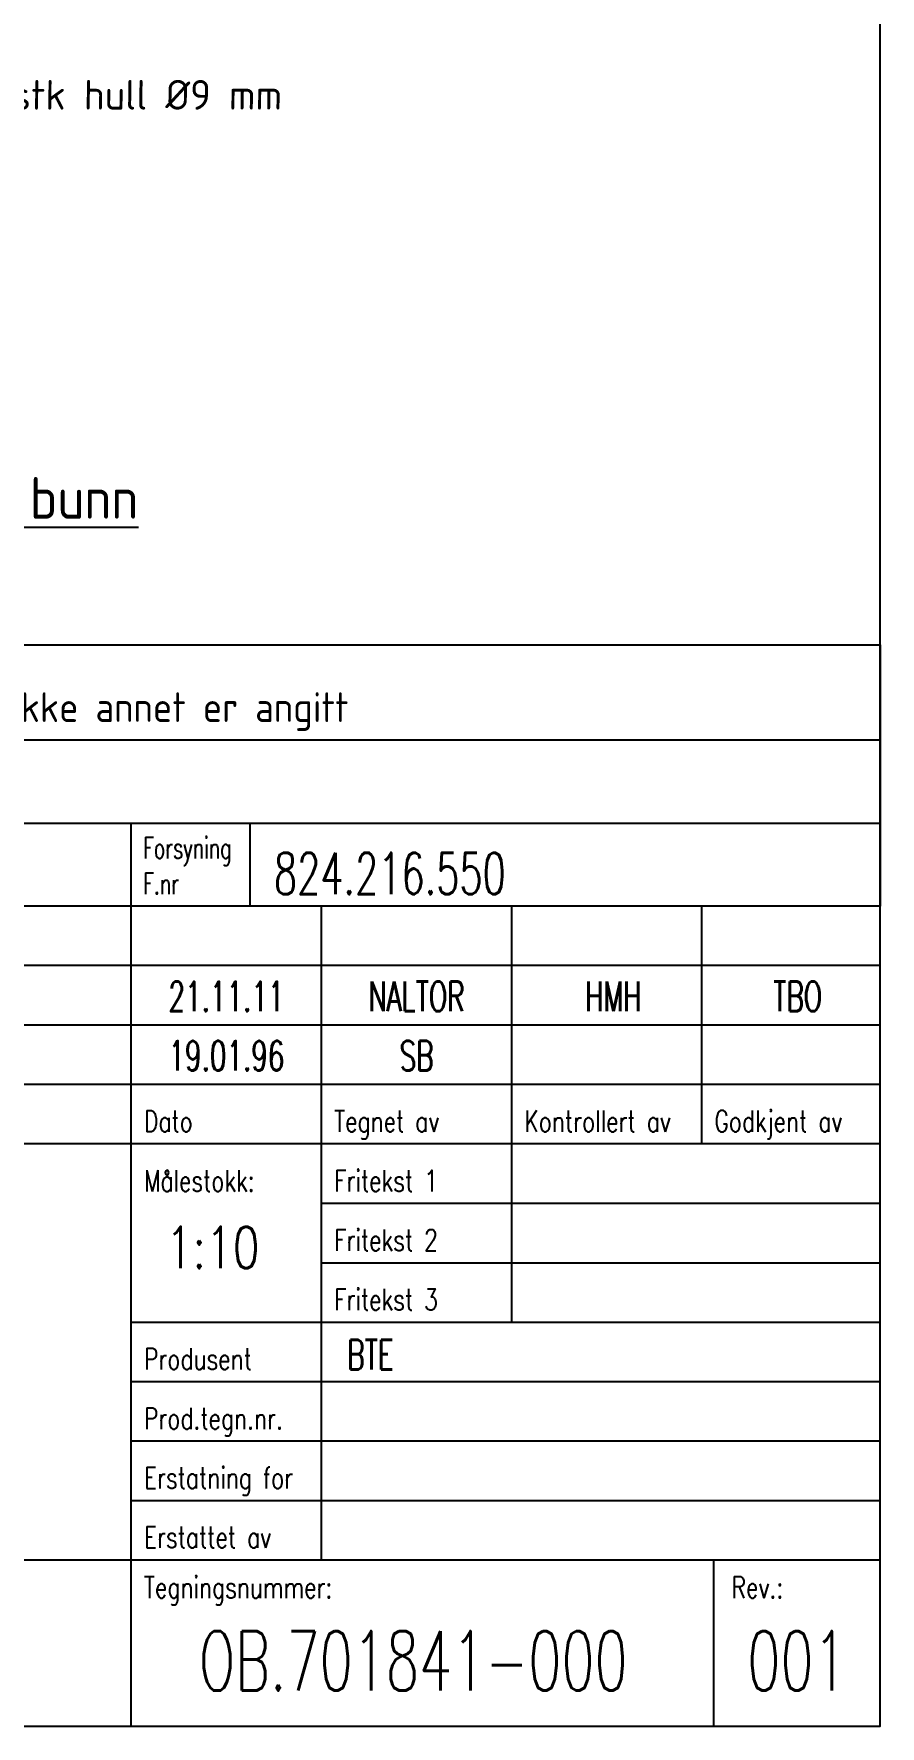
# Model space of a CAD drawing. Header units: millimetres. Extents: x 0 to 1800, y 0 to 2770.
# Drawn here: x 1088 to 1800, y 0 to 1424 of the extents above; entities that cross this region are included whole.
import ezdxf
from ezdxf import colors
from ezdxf.entities.mleader import LeaderData, LeaderLine
from ezdxf.enums import TextEntityAlignment as Align
from ezdxf.math import Vec2, Vec3

# ---------------------------------------------------------------- set-up
doc = ezdxf.new("R2010")
doc.units = ezdxf.units.MM
for name, color, linetype in [('DIM-ISO_1-10', 4, 'Continuous'), ('RAMME', 7, 'Continuous'), ('Tekst', 2, 'Continuous'), ('TITT-018', 4, 'Continuous'), ('TITT-050', 5, 'Continuous'), ('TITT-TEKST18', 4, 'Continuous'), ('TITT-TEKST25', 2, 'Continuous'), ('TITT-TEKST35', 7, 'Continuous'), ('TITT-TEKST50', 5, 'Continuous')]:
    doc.layers.add(name, color=color, linetype=linetype)
doc.styles.add('ISO', font='isocp2.shx')
doc.styles.add('ISO25', font='ISO3098', dxfattribs={"oblique": 0.9})
doc.styles.add('TITTEL', font='romans.shx', dxfattribs={"width": 0.65})

# ---------------------------------------------------------------- blocks, each defined once
blk = doc.blocks.new('Revisjonslinje V00')
at = {"layer": 'TITT-018'}
blk.add_line((170, 5), (0, 5), dxfattribs=at)
at = {"layer": 'TITT-050'}
for p, q in [((0, 0), (0, 5)), ((8, 0), (8, 5)), ((107, 0), (107, 5)), ((123, 0), (123, 5)), ((139, 0), (139, 5)), ((155, 0), (155, 5))]:
    blk.add_line(p, q, dxfattribs=at)
at = {"layer": 'TITT-TEKST25', "style": 'TITTEL', "width": 0.65}
for tag, p in [('2A', (4, 1.16)), ('2C', (115, 1.16)), ('2D', (131, 1.16)), ('2E', (147, 1.16)), ('2F', (162.5, 1.16))]:
    blk.add_attdef(tag, text='', height=2.5, dxfattribs=at).set_placement(p, align=Align.CENTER)
blk.add_attdef('2B', (9.06, 1.16), '', height=2.5, dxfattribs=at)
blk = doc.blocks.new('TITF_JBV00')
at = {"layer": 'TITT-018'}
for p, q in [((0, 59), (-170, 59)), ((0, 54), (-170, 54)), ((-47, 44), (0, 44)), ((-47, 39), (0, 39)), ((-47, 34), (0, 34)), ((-63, 29), (0, 29)), ((-63, 24), (0, 24)), ((-63, 19), (0, 19))]:
    blk.add_line(p, q, dxfattribs=at)
at = {"layer": 'TITT-050'}
for p, q in [((-63, 0), (-63, 59)), ((-47, 14), (-47, 59)), ((-31, 34), (-31, 59)), ((-15, 49), (-15, 59)), ((0, 49), (-170, 49)), ((-63, 34), (0, 34)), ((-170, 14), (0, 14)), ((-14, 0), (-14, 14))]:
    blk.add_line(p, q, dxfattribs=at)
at = {"layer": 'TITT-TEKST18', "style": 'TITTEL', "width": 0.75}
for s, p in [('Dato', (-61.94, 50)), ('Tegnet av', (-45.94, 50)), ('Kontrollert av', (-29.94, 50)), ('Godkjent av', (-13.94, 50)), ('Målestokk:', (-61.94, 45)), ('Fritekst 1', (-45.94, 45)), ('Fritekst 2', (-45.94, 40)), ('Fritekst 3', (-45.94, 35)), ('Produsent', (-61.94, 30)), ('Prod.tegn.nr.', (-61.94, 25)), ('Erstatning for', (-61.94, 20)), ('Erstattet av', (-61.94, 15)), ('Tegningsnummer:', (-61.94, 10.78)), ('Rev.:', (-12.5, 10.78))]:
    blk.add_text(s, height=1.8, dxfattribs=at).set_placement(p)
at = {"layer": 'TITT-TEKST25', "style": 'TITTEL', "width": 0.65}
for tag, p in [('2A', (-166, 55.16)), ('2C', (-55, 55.16)), ('2D', (-39, 55.16)), ('2E', (-23, 55.16)), ('2F', (-7.5, 55.16))]:
    blk.add_attdef(tag, text='', height=2.5, dxfattribs=at).set_placement(p, align=Align.CENTER)
for tag, p in [('2B', (-160.94, 55.16)), ('3B', (-29.94, 45)), ('3C', (-29.94, 40)), ('3D', (-29.94, 35)), ('3E', (-45.94, 30)), ('3F', (-45.94, 25)), ('3G', (-45.94, 20)), ('3H', (-45.94, 15))]:
    blk.add_attdef(tag, p, '', height=2.5, dxfattribs=at)
at = {"layer": 'TITT-TEKST35', "style": 'TITTEL', "width": 0.75}
for tag, p in [('1A', (-165.44, 39.48)), ('1B', (-165.44, 33.47)), ('1C', (-165.44, 27.02)), ('1D', (-165.44, 20.19))]:
    blk.add_attdef(tag, p, '', height=3.5, dxfattribs=at)
blk.add_attdef('3A', text='', height=3.5, dxfattribs=at).set_placement((-56.16, 38.53), align=Align.CENTER)
at = {"layer": 'TITT-TEKST50', "style": 'TITTEL', "width": 0.65}
blk.add_attdef('4A', (-57.32, 3), '', height=5, dxfattribs=at)
blk.add_attdef('4B', text='', height=5, dxfattribs=at).set_placement((-7, 3), align=Align.CENTER)
blk = doc.blocks.new('Merknadsfelt')
at = {"layer": 'TITT-018'}
for p, q in [((0, 14), (170, 14)), ((10, 7), (10, 14)), ((29, 7), (29, 14)), ((0, 7), (107, 7)), ((10, 0), (10, 7)), ((117, 0), (117, 7))]:
    blk.add_line(p, q, dxfattribs=at)
at = {"layer": 'TITT-TEKST50'}
for p, q in [((19, 7), (19, 14)), ((107, 7), (170, 7))]:
    blk.add_line(p, q, dxfattribs=at)
blk.add_lwpolyline([(0, 22), (170, 22), (170, 0), (0, 0)], close=True, dxfattribs=at)
blk.add_lwpolyline([(107, 0), (107, 7)], dxfattribs=at)
at = {"layer": 'TITT-018', "style": 'ISO25'}
blk.add_text('MERKNADER: ', height=1.8, dxfattribs=at).set_placement((1, 19))
at = {"layer": 'TITT-TEKST18', "style": 'TITTEL', "width": 0.65}
for tag, p in [('REFLEKS', (1, 11)), ('FARGE', (20, 11)), ('KLASSE', (1, 8)), ('FORSIDE', (20, 8)), ('TYKKELSE', (1, 4)), ('FORSYNING', (108, 4)), ('MATERIALE', (1, 1)), ('F.NR', (108, 1))]:
    blk.add_attdef(tag, p, '', height=1.8, dxfattribs=at)
at = {"layer": 'TITT-TEKST25', "style": 'ISO'}
blk.add_text('Utføres i henhold til teknisk spesifikasjon: OB.800044-000, dersom ikke annet er angitt ', height=2.5, dxfattribs=at).set_placement((1, 15.5))
at = {"layer": 'TITT-TEKST25', "style": 'TITTEL', "width": 0.65}
for tag, p in [('KLASSE', (12, 8)), ('FORSIDE', (31, 8)), ('MATERIALE', (12, 1))]:
    blk.add_attdef(tag, p, '', height=2.5, dxfattribs=at)
at = {"layer": 'TITT-TEKST35', "style": 'TITTEL', "width": 0.65}
blk.add_attdef('F.NUMMER', (119, 1), '', height=3.5, dxfattribs=at)

msp = doc.modelspace()

# ---------------------------------------------------------------- linework, layer by layer
at = {"layer": 'RAMME'}
msp.add_lwpolyline([(0, 0), (1800, 0), (1800, 2770), (0, 2770)], close=True, dxfattribs=at)

# ---------------------------------------------------------------- block references
ref = msp.add_blockref('Merknadsfelt', (100, 690), dxfattribs=dict(at, xscale=10, yscale=10, zscale=10))
ref.add_attrib('KLASSE', '2', (220, 770), dxfattribs={"layer": 'TITT-TEKST25', "height": 25, "style": 'TITTEL', "width": 0.65})
ref.add_attrib('FORSIDE', 'Gul', (410, 770), dxfattribs={"layer": 'TITT-TEKST25', "height": 25, "style": 'TITTEL', "width": 0.65})
ref.add_attrib('MATERIALE', '3 mm aluminium', (220, 700), dxfattribs={"layer": 'TITT-TEKST25', "height": 25, "style": 'TITTEL', "width": 0.65})
ref.add_attrib('KLASSE', 'klasse', (110, 770), dxfattribs={"layer": 'TITT-TEKST18', "height": 18, "style": 'TITTEL', "width": 0.65})
ref.add_attrib('REFLEKS', 'Refleks', (110, 800), dxfattribs={"layer": 'TITT-TEKST18', "height": 18, "style": 'TITTEL', "width": 0.65})
ref.add_attrib('FORSIDE', 'forside', (300, 770), dxfattribs={"layer": 'TITT-TEKST18', "height": 18, "style": 'TITTEL', "width": 0.65})
ref.add_attrib('FARGE', 'Farge', (300, 800), dxfattribs={"layer": 'TITT-TEKST18', "height": 18, "style": 'TITTEL', "width": 0.65})
ref.add_attrib('TYKKELSE', 'Tykkelse,', (110, 730), dxfattribs={"layer": 'TITT-TEKST18', "height": 18, "style": 'TITTEL', "width": 0.65})
ref.add_attrib('MATERIALE', 'materiale', (110, 700), dxfattribs={"layer": 'TITT-TEKST18', "height": 18, "style": 'TITTEL', "width": 0.65})
ref.add_attrib('FORSYNING', 'Forsyning', (1180, 730), dxfattribs={"layer": 'TITT-TEKST18', "height": 18, "style": 'TITTEL', "width": 0.65})
ref.add_attrib('F.NR', 'F.nr', (1180, 700), dxfattribs={"layer": 'TITT-TEKST18', "height": 18, "style": 'TITTEL', "width": 0.65})
ref.add_attrib('F.NUMMER', '824.216.550', (1290, 700), dxfattribs={"layer": 'TITT-TEKST35', "height": 35, "style": 'TITTEL', "width": 0.65})
at = {"layer": 'RAMME', "ltscale": 5, "xscale": 10, "yscale": 10, "zscale": 10}
msp.add_blockref('Revisjonslinje V00', (100, 640), dxfattribs=at)
msp.add_blockref('Revisjonslinje V00', (100, 590), dxfattribs=at).add_auto_attribs({'2A': '001', '2B': 'Oppdatert tegning og nytt merknadsfelt. ', '2C': '21.11.11', '2D': 'NALTOR', '2E': ' HMH', '2F': ' TBO'})
at = {"layer": 'RAMME', "ltscale": 5}
ref = msp.add_blockref('TITF_JBV00', (1800, 0), dxfattribs=dict(at, xscale=10, yscale=10, zscale=10))
ref.add_attrib('2C', '19.01.96', dxfattribs={"layer": 'TITT-TEKST25', "height": 25, "style": 'TITTEL', "width": 0.65}).set_placement((1250, 551.6), align=Align.CENTER)
ref.add_attrib('2D', 'SB', dxfattribs={"layer": 'TITT-TEKST25', "height": 25, "style": 'TITTEL', "width": 0.65}).set_placement((1410, 551.6), align=Align.CENTER)
ref.add_attrib('3A', '1:10', dxfattribs={"layer": 'TITT-TEKST35', "height": 35, "style": 'TITTEL', "width": 0.75}).set_placement((1238.4, 385.3), align=Align.CENTER)
ref.add_attrib('3E', ' BTE', (1340.6, 300), dxfattribs={"layer": 'TITT-TEKST25', "height": 25, "style": 'TITTEL', "width": 0.65})
ref.add_attrib('4A', 'OB.701841-000', (1226.8, 30), dxfattribs={"layer": 'TITT-TEKST50', "height": 50, "style": 'TITTEL', "width": 0.65})
ref.add_attrib('4B', '001', dxfattribs={"layer": 'TITT-TEKST50', "height": 50, "style": 'TITTEL', "width": 0.65}).set_placement((1730, 30), align=Align.CENTER)

# ---------------------------------------------------------------- texts
at = {"layer": 'Tekst', "insert": (609.8, 1051), "char_height": 35, "attachment_point": 1, "style": 'ISO'}
msp.add_mtext_dynamic_manual_height_columns('{\\LHullplassering, topp og bunn}', width=754.331, gutter_width=1.25, heights=[0], dxfattribs=at)

# ---------------------------------------------------------------- leaders
at = {"layer": 'DIM-ISO_1-10'}
ml = msp.add_multileader_mtext('Standard', dxfattribs=at)
ml.set_content('2+2stk hull %%C9 mm', color=2, style='ISO25')
ml.set_leader_properties()
ml.build(insert=Vec2(0, 0))
ml.multileader.update_dxf_attribs({"text_left_attachment_type": 7, "text_right_attachment_type": 7, "dogleg_length": 2, "arrow_head_size": 25, "scale": 10})
ctx = ml.context
ctx.base_point, ctx.scale, ctx.char_height, ctx.arrow_head_size, ctx.landing_gap_size, ctx.plane_origin = Vec3(1005.3, 1360.3), 10, 25, 25, 15, Vec3(930.4, 1305.4)
ctx.left_attachment, ctx.right_attachment = 7, 7
notes = []
notes.append((ctx, [(0, (1, 1, 0), (985.3, 1360.3), (1, 0), 20, [(0, [(944.3, 1296.7)], 0, [])])]))
ctx.mtext.insert, ctx.mtext.flow_direction = Vec3(1020.3, 1385.3), 5
for ctx, leaders in notes:
    for number, flags, end, landing, length, lines in leaders:
        leader = LeaderData()
        leader.index, (leader.has_last_leader_line, leader.has_dogleg_vector, leader.attachment_direction) = number, flags
        leader.last_leader_point, leader.dogleg_vector, leader.dogleg_length = Vec3(end), Vec3(landing), length
        for number, points, colour, breaks in lines:
            line = LeaderLine()
            line.index, line.vertices, line.color, line.breaks = number, Vec3.list(points), colors.encode_raw_color(colour), breaks
            leader.lines.append(line)
        ctx.leaders.append(leader)

doc.saveas('drawing.dxf')
